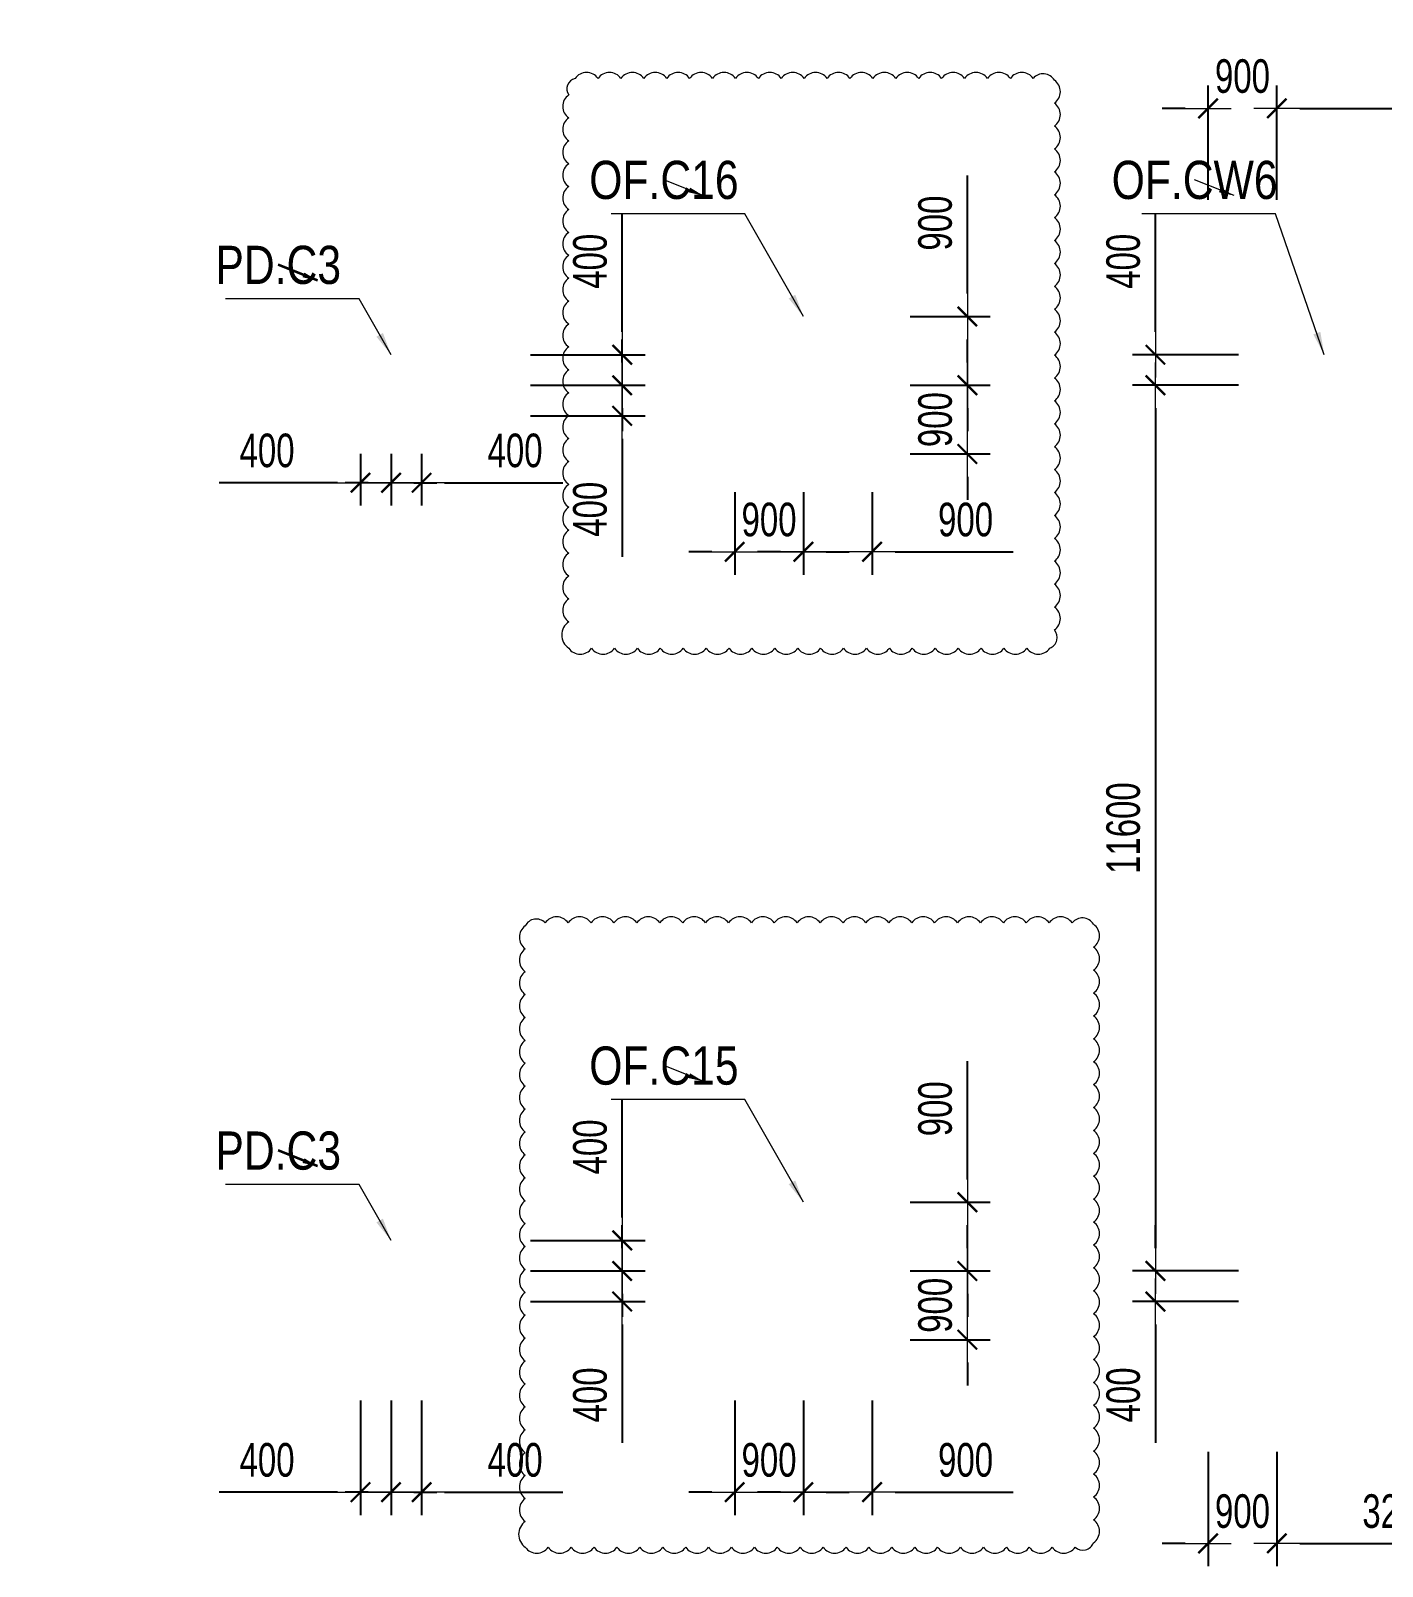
# Model space of a CAD drawing. Header units: millimetres. Extents: x -259680 to 286077, y 2206 to 90611.
# Drawn here: x 21281 to 38981, y 48332 to 68444 of the extents above; entities that cross this region are included whole.
import ezdxf
from ezdxf.enums import TextEntityAlignment as Align

# ---------------------------------------------------------------- set-up
doc = ezdxf.new("R2010")
doc.units = ezdxf.units.MM
doc.layers.get('0').update_dxf_attribs({"lineweight": 20})
doc.layers.get('Defpoints').update_dxf_attribs({"color": 151, "lineweight": 9})
for name, color, linetype, lineweight in [('$0$C1', 20, 'Continuous', 35), ('$1$NDC_S_ANNO', 7, 'Continuous', 20), ('$1$NDC_S_DIM', 1, 'Continuous', 15), ('$1$NDC_S_VN TEXT', 7, 'Continuous', 20), ('NDC_S_DIM', 1, 'Continuous', 15)]:
    doc.layers.add(name, color=color, linetype=linetype, lineweight=lineweight)
doc.styles.add('$1$NDC_DIM', font='', dxfattribs={"width": 0.75})
doc.styles.add('$2$ARIAL', font='arial.ttf', dxfattribs={"width": 0.8})
doc.styles.add('NDC_DIM', font='', dxfattribs={"width": 0.75})
doc.styles.get('$1$NDC_DIM').set_extended_font_data('Dotum')
doc.styles.get('NDC_DIM').set_extended_font_data('Dotum')
doc.dimstyles.new('$0$NDC_dim_150', dxfattribs={"dimscale": 150, "dimtxt": 2.2, "dimasz": 1.5, "dimexe": 1.5, "dimexo": 2.5, "dimgap": 1, "dimtad": 1, "dimdec": 0, "dimzin": 0, "dimdsep": 46, "dimtxsty": '$1$NDC_DIM', "dimblk": '$1$DIMMARK', "dimcen": 0.09, "dimdle": 1.2, "dimclrd": 1, "dimclre": 1, "dimclrt": 3, "dimadec": 0, "dimazin": 0, "dimtfac": 1, "dimtdec": 0, "dimtix": 1, "dimtofl": 0, "dimtmove": 0, "dimatfit": 3, "dimfxl": 0, "dimtolj": 1, "dimtzin": 0, "dimarcsym": 0})
doc.dimstyles.new('$1$NDC_dim_iso', dxfattribs={"dimtxt": 2.2, "dimasz": 1, "dimexe": 1.5, "dimexo": 2.5, "dimgap": 1, "dimtad": 1, "dimdec": 0, "dimzin": 0, "dimdsep": 46, "dimtxsty": '$1$NDC_DIM', "dimblk": '$1$DIMMARK', "dimcen": 0.09, "dimdle": 1.2, "dimclrd": 1, "dimclre": 1, "dimclrt": 3, "dimadec": 0, "dimazin": 0, "dimtfac": 1, "dimtdec": 0, "dimtix": 1, "dimtofl": 0, "dimtmove": 0, "dimatfit": 3, "dimfxl": 0, "dimtolj": 1, "dimtzin": 0, "dimarcsym": 0})
doc.dimstyles.new('NDC_dim_200', dxfattribs={"dimscale": 200, "dimtxt": 2.2, "dimasz": 1.5, "dimexe": 1.5, "dimexo": 2.5, "dimgap": 1, "dimtad": 1, "dimdec": 0, "dimzin": 0, "dimdsep": 46, "dimtxsty": 'NDC_DIM', "dimblk": 'DIMMARK', "dimcen": 0.09, "dimdle": 1.2, "dimclrd": 1, "dimclre": 1, "dimclrt": 3, "dimadec": 0, "dimazin": 0, "dimtfac": 1, "dimtdec": 0, "dimtix": 1, "dimtofl": 0, "dimtmove": 0, "dimatfit": 3, "dimfxl": 0, "dimtolj": 1, "dimtzin": 0, "dimarcsym": 0})

# ---------------------------------------------------------------- blocks, each defined once
blk = doc.blocks.new('$1$DIMMARK')
at = {"layer": '$1$NDC_S_DIM', "color": 1}
blk.add_line((-1.5, 0), (1, 0), dxfattribs=at)
at = {"layer": '$1$NDC_S_DIM', "color": 2, "const_width": 0.1}
blk.add_lwpolyline([(-0.424, -0.424), (0.424, 0.424)], dxfattribs=at)
blk = doc.blocks.new('DIMMARK')
at = {"layer": 'NDC_S_DIM', "color": 1}
blk.add_line((-1.5, 0), (1, 0), dxfattribs=at)
at = {"layer": 'NDC_S_DIM', "color": 2, "const_width": 0.1}
blk.add_lwpolyline([(-0.424, -0.424), (0.424, 0.424)], dxfattribs=at)
blk = doc.blocks.new('*D1315')
at = {"layer": 'Defpoints', "color": 0, "ltscale": 100, "transparency": 16777216}
for p in [(26000, 63400), (26400, 63400), (26400, 62524)]:
    blk.add_point(p, dxfattribs=at)
at = {"layer": 'NDC_S_DIM', "color": 1, "lineweight": -2, "ltscale": 100, "transparency": 16777216}
for p, q in [((26000, 62900), (26000, 62224)), ((26400, 62900), (26400, 62224)), ((25700, 62524), (25400, 62524)), ((26700, 62524), (28249, 62524))]:
    blk.add_line(p, q, dxfattribs=at)
at = {"layer": 'NDC_S_DIM', "color": 1, "lineweight": -2, "ltscale": 100, "transparency": 16777216, "xscale": 300, "yscale": 300, "zscale": 300}
blk.add_blockref('DIMMARK', (26000, 62524), dxfattribs=at)
at = {"layer": 'NDC_S_DIM', "color": 1, "lineweight": -2, "ltscale": 100, "transparency": 16777216, "xscale": 300, "yscale": 300, "zscale": 300, "rotation": 180}
blk.add_blockref('DIMMARK', (26400, 62524), dxfattribs=at)
at = {"layer": 'NDC_S_DIM', "color": 3, "ltscale": 100, "transparency": 16777216, "insert": (27624, 62944), "char_height": 440, "attachment_point": 5, "style": 'NDC_DIM'}
blk.add_mtext('\\A1;400', dxfattribs=at)
blk = doc.blocks.new('*D1316')
at = {"layer": 'Defpoints', "color": 0, "ltscale": 100, "transparency": 16777216}
for p in [(25600, 63400), (26000, 63400), (26000, 62524)]:
    blk.add_point(p, dxfattribs=at)
at = {"layer": 'NDC_S_DIM', "color": 1, "lineweight": -2, "ltscale": 100, "transparency": 16777216}
for p, q in [((25600, 62900), (25600, 62224)), ((26000, 62900), (26000, 62224)), ((25300, 62524), (23751, 62524)), ((26300, 62524), (26600, 62524))]:
    blk.add_line(p, q, dxfattribs=at)
at = {"layer": 'NDC_S_DIM', "color": 1, "lineweight": -2, "ltscale": 100, "transparency": 16777216, "xscale": 300, "yscale": 300, "zscale": 300}
blk.add_blockref('DIMMARK', (25600, 62524), dxfattribs=at)
at = {"layer": 'NDC_S_DIM', "color": 1, "lineweight": -2, "ltscale": 100, "transparency": 16777216, "xscale": 300, "yscale": 300, "zscale": 300, "rotation": 180}
blk.add_blockref('DIMMARK', (26000, 62524), dxfattribs=at)
at = {"layer": 'NDC_S_DIM', "color": 3, "ltscale": 100, "transparency": 16777216, "insert": (24376, 62944), "char_height": 440, "attachment_point": 5, "style": 'NDC_DIM'}
blk.add_mtext('\\A1;400', dxfattribs=at)
blk = doc.blocks.new('*D1317')
at = {"layer": 'Defpoints', "color": 0, "ltscale": 100, "transparency": 16777216}
for p in [(26400, 64200), (29027, 64200), (26400, 63800)]:
    blk.add_point(p, dxfattribs=at)
at = {"layer": 'NDC_S_DIM', "color": 1, "lineweight": -2, "ltscale": 100, "transparency": 16777216}
for p, q in [((29027, 64500), (29027, 66049)), ((27827, 64200), (29327, 64200)), ((27827, 63800), (29327, 63800)), ((29027, 63500), (29027, 63200))]:
    blk.add_line(p, q, dxfattribs=at)
at = {"layer": 'NDC_S_DIM', "color": 1, "lineweight": -2, "ltscale": 100, "transparency": 16777216, "xscale": 300, "yscale": 300, "zscale": 300}
for p, rotation in [((29027, 64200), 270), ((29027, 63800), 90)]:
    blk.add_blockref('DIMMARK', p, dxfattribs=dict(at, rotation=rotation))
at = {"layer": 'NDC_S_DIM', "color": 3, "ltscale": 100, "transparency": 16777216, "insert": (28607, 65424), "char_height": 440, "attachment_point": 5, "rotation": 90, "style": 'NDC_DIM'}
blk.add_mtext('\\A1;400', dxfattribs=at)
blk = doc.blocks.new('*D1318')
at = {"layer": 'Defpoints', "color": 0, "ltscale": 100, "transparency": 16777216}
for p in [(26400, 63800), (29027, 63800), (26400, 63400)]:
    blk.add_point(p, dxfattribs=at)
at = {"layer": 'NDC_S_DIM', "color": 1, "lineweight": -2, "ltscale": 100, "transparency": 16777216}
for p, q in [((29027, 64100), (29027, 64400)), ((27827, 63800), (29327, 63800)), ((27827, 63400), (29327, 63400)), ((29027, 63100), (29027, 61551))]:
    blk.add_line(p, q, dxfattribs=at)
at = {"layer": 'NDC_S_DIM', "color": 1, "lineweight": -2, "ltscale": 100, "transparency": 16777216, "xscale": 300, "yscale": 300, "zscale": 300}
for p, rotation in [((29027, 63800), 270), ((29027, 63400), 90)]:
    blk.add_blockref('DIMMARK', p, dxfattribs=dict(at, rotation=rotation))
at = {"layer": 'NDC_S_DIM', "color": 3, "ltscale": 100, "transparency": 16777216, "insert": (28607, 62176), "char_height": 440, "attachment_point": 5, "rotation": 90, "style": 'NDC_DIM'}
blk.add_mtext('\\A1;400', dxfattribs=at)
blk = doc.blocks.new('*D1325')
at = {"layer": 'Defpoints', "color": 0, "ltscale": 100, "transparency": 16777216}
for p in [(26000, 51800), (26400, 51800), (26400, 49303)]:
    blk.add_point(p, dxfattribs=at)
at = {"layer": 'NDC_S_DIM', "color": 1, "lineweight": -2, "ltscale": 100, "transparency": 16777216}
for p, q in [((26000, 50503), (26000, 49003)), ((26400, 50503), (26400, 49003)), ((25700, 49303), (25400, 49303)), ((26700, 49303), (28249, 49303))]:
    blk.add_line(p, q, dxfattribs=at)
at = {"layer": 'NDC_S_DIM', "color": 1, "lineweight": -2, "ltscale": 100, "transparency": 16777216, "xscale": 300, "yscale": 300, "zscale": 300}
blk.add_blockref('DIMMARK', (26000, 49303), dxfattribs=at)
at = {"layer": 'NDC_S_DIM', "color": 1, "lineweight": -2, "ltscale": 100, "transparency": 16777216, "xscale": 300, "yscale": 300, "zscale": 300, "rotation": 180}
blk.add_blockref('DIMMARK', (26400, 49303), dxfattribs=at)
at = {"layer": 'NDC_S_DIM', "color": 3, "ltscale": 100, "transparency": 16777216, "insert": (27624, 49723), "char_height": 440, "attachment_point": 5, "style": 'NDC_DIM'}
blk.add_mtext('\\A1;400', dxfattribs=at)
blk = doc.blocks.new('*D1326')
at = {"layer": 'Defpoints', "color": 0, "ltscale": 100, "transparency": 16777216}
for p in [(25600, 51800), (26000, 51800), (26000, 49303)]:
    blk.add_point(p, dxfattribs=at)
at = {"layer": 'NDC_S_DIM', "color": 1, "lineweight": -2, "ltscale": 100, "transparency": 16777216}
for p, q in [((25600, 50503), (25600, 49003)), ((26000, 50503), (26000, 49003)), ((25300, 49303), (23751, 49303)), ((26300, 49303), (26600, 49303))]:
    blk.add_line(p, q, dxfattribs=at)
at = {"layer": 'NDC_S_DIM', "color": 1, "lineweight": -2, "ltscale": 100, "transparency": 16777216, "xscale": 300, "yscale": 300, "zscale": 300}
blk.add_blockref('DIMMARK', (25600, 49303), dxfattribs=at)
at = {"layer": 'NDC_S_DIM', "color": 1, "lineweight": -2, "ltscale": 100, "transparency": 16777216, "xscale": 300, "yscale": 300, "zscale": 300, "rotation": 180}
blk.add_blockref('DIMMARK', (26000, 49303), dxfattribs=at)
at = {"layer": 'NDC_S_DIM', "color": 3, "ltscale": 100, "transparency": 16777216, "insert": (24376, 49723), "char_height": 440, "attachment_point": 5, "style": 'NDC_DIM'}
blk.add_mtext('\\A1;400', dxfattribs=at)
blk = doc.blocks.new('*D1327')
at = {"layer": 'Defpoints', "color": 0, "ltscale": 100, "transparency": 16777216}
for p in [(26400, 52600), (29027, 52600), (26400, 52200)]:
    blk.add_point(p, dxfattribs=at)
at = {"layer": 'NDC_S_DIM', "color": 1, "lineweight": -2, "ltscale": 100, "transparency": 16777216}
for p, q in [((29027, 52900), (29027, 54449)), ((27827, 52600), (29327, 52600)), ((27827, 52200), (29327, 52200)), ((29027, 51900), (29027, 51600))]:
    blk.add_line(p, q, dxfattribs=at)
at = {"layer": 'NDC_S_DIM', "color": 1, "lineweight": -2, "ltscale": 100, "transparency": 16777216, "xscale": 300, "yscale": 300, "zscale": 300}
for p, rotation in [((29027, 52600), 270), ((29027, 52200), 90)]:
    blk.add_blockref('DIMMARK', p, dxfattribs=dict(at, rotation=rotation))
at = {"layer": 'NDC_S_DIM', "color": 3, "ltscale": 100, "transparency": 16777216, "insert": (28607, 53824), "char_height": 440, "attachment_point": 5, "rotation": 90, "style": 'NDC_DIM'}
blk.add_mtext('\\A1;400', dxfattribs=at)
blk = doc.blocks.new('*D1328')
at = {"layer": 'Defpoints', "color": 0, "ltscale": 100, "transparency": 16777216}
for p in [(26400, 52200), (29027, 52200), (26400, 51800)]:
    blk.add_point(p, dxfattribs=at)
at = {"layer": 'NDC_S_DIM', "color": 1, "lineweight": -2, "ltscale": 100, "transparency": 16777216}
for p, q in [((29027, 52500), (29027, 52800)), ((27827, 52200), (29327, 52200)), ((27827, 51800), (29327, 51800)), ((29027, 51500), (29027, 49951))]:
    blk.add_line(p, q, dxfattribs=at)
at = {"layer": 'NDC_S_DIM', "color": 1, "lineweight": -2, "ltscale": 100, "transparency": 16777216, "xscale": 300, "yscale": 300, "zscale": 300}
for p, rotation in [((29027, 52200), 270), ((29027, 51800), 90)]:
    blk.add_blockref('DIMMARK', p, dxfattribs=dict(at, rotation=rotation))
at = {"layer": 'NDC_S_DIM', "color": 3, "ltscale": 100, "transparency": 16777216, "insert": (28607, 50576), "char_height": 440, "attachment_point": 5, "rotation": 90, "style": 'NDC_DIM'}
blk.add_mtext('\\A1;400', dxfattribs=at)
blk = doc.blocks.new('*D1423')
at = {"layer": 'Defpoints', "color": 0, "ltscale": 100, "transparency": 16777216}
for p in [(30500, 62900), (31400, 62900), (31400, 61619)]:
    blk.add_point(p, dxfattribs=at)
at = {"layer": 'NDC_S_DIM', "color": 1, "lineweight": -2, "ltscale": 100, "transparency": 16777216}
for p, q in [((30500, 62400), (30500, 61319)), ((31400, 62400), (31400, 61319)), ((30200, 61619), (29900, 61619)), ((31700, 61619), (32000, 61619))]:
    blk.add_line(p, q, dxfattribs=at)
at = {"layer": 'NDC_S_DIM', "color": 1, "lineweight": -2, "ltscale": 100, "transparency": 16777216, "xscale": 300, "yscale": 300, "zscale": 300}
blk.add_blockref('DIMMARK', (30500, 61619), dxfattribs=at)
at = {"layer": 'NDC_S_DIM', "color": 1, "lineweight": -2, "ltscale": 100, "transparency": 16777216, "xscale": 300, "yscale": 300, "zscale": 300, "rotation": 180}
blk.add_blockref('DIMMARK', (31400, 61619), dxfattribs=at)
at = {"layer": 'NDC_S_DIM', "color": 3, "ltscale": 100, "transparency": 16777216, "insert": (30950, 62039), "char_height": 440, "attachment_point": 5, "style": 'NDC_DIM'}
blk.add_mtext('\\A1;900', dxfattribs=at)
blk = doc.blocks.new('*D1424')
at = {"layer": 'Defpoints', "color": 0, "ltscale": 100, "transparency": 16777216}
for p in [(31400, 62900), (32300, 62900), (32300, 61619)]:
    blk.add_point(p, dxfattribs=at)
at = {"layer": 'NDC_S_DIM', "color": 1, "lineweight": -2, "ltscale": 100, "transparency": 16777216}
for p, q in [((31400, 62400), (31400, 61319)), ((32300, 62400), (32300, 61319)), ((31100, 61619), (30800, 61619)), ((32600, 61619), (34149, 61619))]:
    blk.add_line(p, q, dxfattribs=at)
at = {"layer": 'NDC_S_DIM', "color": 1, "lineweight": -2, "ltscale": 100, "transparency": 16777216, "xscale": 300, "yscale": 300, "zscale": 300}
blk.add_blockref('DIMMARK', (31400, 61619), dxfattribs=at)
at = {"layer": 'NDC_S_DIM', "color": 1, "lineweight": -2, "ltscale": 100, "transparency": 16777216, "xscale": 300, "yscale": 300, "zscale": 300, "rotation": 180}
blk.add_blockref('DIMMARK', (32300, 61619), dxfattribs=at)
at = {"layer": 'NDC_S_DIM', "color": 3, "ltscale": 100, "transparency": 16777216, "insert": (33524, 62039), "char_height": 440, "attachment_point": 5, "style": 'NDC_DIM'}
blk.add_mtext('\\A1;900', dxfattribs=at)
blk = doc.blocks.new('*D1425')
at = {"layer": 'Defpoints', "color": 0, "ltscale": 100, "transparency": 16777216}
for p in [(32300, 64700), (33547, 64700), (32300, 63800)]:
    blk.add_point(p, dxfattribs=at)
at = {"layer": 'NDC_S_DIM', "color": 1, "lineweight": -2, "ltscale": 100, "transparency": 16777216}
for p, q in [((33547, 65000), (33547, 66549)), ((32800, 64700), (33847, 64700)), ((32800, 63800), (33847, 63800)), ((33547, 63500), (33547, 63200))]:
    blk.add_line(p, q, dxfattribs=at)
at = {"layer": 'NDC_S_DIM', "color": 1, "lineweight": -2, "ltscale": 100, "transparency": 16777216, "xscale": 300, "yscale": 300, "zscale": 300}
for p, rotation in [((33547, 64700), 270), ((33547, 63800), 90)]:
    blk.add_blockref('DIMMARK', p, dxfattribs=dict(at, rotation=rotation))
at = {"layer": 'NDC_S_DIM', "color": 3, "ltscale": 100, "transparency": 16777216, "insert": (33127, 65924), "char_height": 440, "attachment_point": 5, "rotation": 90, "style": 'NDC_DIM'}
blk.add_mtext('\\A1;900', dxfattribs=at)
blk = doc.blocks.new('*D1426')
at = {"layer": 'Defpoints', "color": 0, "ltscale": 100, "transparency": 16777216}
for p in [(32300, 63800), (32300, 62900), (33547, 62900)]:
    blk.add_point(p, dxfattribs=at)
at = {"layer": 'NDC_S_DIM', "color": 1, "lineweight": -2, "ltscale": 100, "transparency": 16777216}
for p, q in [((33547, 64100), (33547, 64400)), ((32800, 63800), (33847, 63800)), ((32800, 62900), (33847, 62900)), ((33547, 62600), (33547, 62300))]:
    blk.add_line(p, q, dxfattribs=at)
at = {"layer": 'NDC_S_DIM', "color": 1, "lineweight": -2, "ltscale": 100, "transparency": 16777216, "xscale": 300, "yscale": 300, "zscale": 300}
for p, rotation in [((33547, 63800), 270), ((33547, 62900), 90)]:
    blk.add_blockref('DIMMARK', p, dxfattribs=dict(at, rotation=rotation))
at = {"layer": 'NDC_S_DIM', "color": 3, "ltscale": 100, "transparency": 16777216, "insert": (33127, 63350), "char_height": 440, "attachment_point": 5, "rotation": 90, "style": 'NDC_DIM'}
blk.add_mtext('\\A1;900', dxfattribs=at)
blk = doc.blocks.new('*D1431')
at = {"layer": 'Defpoints', "color": 0, "ltscale": 100, "transparency": 16777216}
for p in [(30500, 51300), (31400, 51300), (31400, 49303)]:
    blk.add_point(p, dxfattribs=at)
at = {"layer": 'NDC_S_DIM', "color": 1, "lineweight": -2, "ltscale": 100, "transparency": 16777216}
for p, q in [((30500, 50503), (30500, 49003)), ((31400, 50503), (31400, 49003)), ((30200, 49303), (29900, 49303)), ((31700, 49303), (32000, 49303))]:
    blk.add_line(p, q, dxfattribs=at)
at = {"layer": 'NDC_S_DIM', "color": 1, "lineweight": -2, "ltscale": 100, "transparency": 16777216, "xscale": 300, "yscale": 300, "zscale": 300}
blk.add_blockref('DIMMARK', (30500, 49303), dxfattribs=at)
at = {"layer": 'NDC_S_DIM', "color": 1, "lineweight": -2, "ltscale": 100, "transparency": 16777216, "xscale": 300, "yscale": 300, "zscale": 300, "rotation": 180}
blk.add_blockref('DIMMARK', (31400, 49303), dxfattribs=at)
at = {"layer": 'NDC_S_DIM', "color": 3, "ltscale": 100, "transparency": 16777216, "insert": (30950, 49723), "char_height": 440, "attachment_point": 5, "style": 'NDC_DIM'}
blk.add_mtext('\\A1;900', dxfattribs=at)
blk = doc.blocks.new('*D1432')
at = {"layer": 'Defpoints', "color": 0, "ltscale": 100, "transparency": 16777216}
for p in [(31400, 51300), (32300, 51300), (32300, 49303)]:
    blk.add_point(p, dxfattribs=at)
at = {"layer": 'NDC_S_DIM', "color": 1, "lineweight": -2, "ltscale": 100, "transparency": 16777216}
for p, q in [((31400, 50503), (31400, 49003)), ((32300, 50503), (32300, 49003)), ((31100, 49303), (30800, 49303)), ((32600, 49303), (34149, 49303))]:
    blk.add_line(p, q, dxfattribs=at)
at = {"layer": 'NDC_S_DIM', "color": 1, "lineweight": -2, "ltscale": 100, "transparency": 16777216, "xscale": 300, "yscale": 300, "zscale": 300}
blk.add_blockref('DIMMARK', (31400, 49303), dxfattribs=at)
at = {"layer": 'NDC_S_DIM', "color": 1, "lineweight": -2, "ltscale": 100, "transparency": 16777216, "xscale": 300, "yscale": 300, "zscale": 300, "rotation": 180}
blk.add_blockref('DIMMARK', (32300, 49303), dxfattribs=at)
at = {"layer": 'NDC_S_DIM', "color": 3, "ltscale": 100, "transparency": 16777216, "insert": (33524, 49723), "char_height": 440, "attachment_point": 5, "style": 'NDC_DIM'}
blk.add_mtext('\\A1;900', dxfattribs=at)
blk = doc.blocks.new('*D1433')
at = {"layer": 'Defpoints', "color": 0, "ltscale": 100, "transparency": 16777216}
for p in [(32300, 52200), (32300, 51300), (33547, 51300)]:
    blk.add_point(p, dxfattribs=at)
at = {"layer": 'NDC_S_DIM', "color": 1, "lineweight": -2, "ltscale": 100, "transparency": 16777216}
for p, q in [((33547, 52500), (33547, 52800)), ((32800, 52200), (33847, 52200)), ((32800, 51300), (33847, 51300)), ((33547, 51000), (33547, 50700))]:
    blk.add_line(p, q, dxfattribs=at)
at = {"layer": 'NDC_S_DIM', "color": 1, "lineweight": -2, "ltscale": 100, "transparency": 16777216, "xscale": 300, "yscale": 300, "zscale": 300}
for p, rotation in [((33547, 52200), 270), ((33547, 51300), 90)]:
    blk.add_blockref('DIMMARK', p, dxfattribs=dict(at, rotation=rotation))
at = {"layer": 'NDC_S_DIM', "color": 3, "ltscale": 100, "transparency": 16777216, "insert": (33127, 51750), "char_height": 440, "attachment_point": 5, "rotation": 90, "style": 'NDC_DIM'}
blk.add_mtext('\\A1;900', dxfattribs=at)
blk = doc.blocks.new('*D1434')
at = {"layer": 'Defpoints', "color": 0, "ltscale": 100, "transparency": 16777216}
for p in [(32300, 53100), (33547, 53100), (32300, 52200)]:
    blk.add_point(p, dxfattribs=at)
at = {"layer": 'NDC_S_DIM', "color": 1, "lineweight": -2, "ltscale": 100, "transparency": 16777216}
for p, q in [((33547, 53400), (33547, 54949)), ((32800, 53100), (33847, 53100)), ((32800, 52200), (33847, 52200)), ((33547, 51900), (33547, 51600))]:
    blk.add_line(p, q, dxfattribs=at)
at = {"layer": 'NDC_S_DIM', "color": 1, "lineweight": -2, "ltscale": 100, "transparency": 16777216, "xscale": 300, "yscale": 300, "zscale": 300}
for p, rotation in [((33547, 53100), 270), ((33547, 52200), 90)]:
    blk.add_blockref('DIMMARK', p, dxfattribs=dict(at, rotation=rotation))
at = {"layer": 'NDC_S_DIM', "color": 3, "ltscale": 100, "transparency": 16777216, "insert": (33127, 54324), "char_height": 440, "attachment_point": 5, "rotation": 90, "style": 'NDC_DIM'}
blk.add_mtext('\\A1;900', dxfattribs=at)
blk = doc.blocks.new('*D1951')
at = {"layer": 'Defpoints', "color": 0, "ltscale": 100, "transparency": 16777216}
for p in [(36700, 51800), (37600, 51800), (37600, 48632)]:
    blk.add_point(p, dxfattribs=at)
at = {"layer": 'NDC_S_DIM', "color": 1, "lineweight": -2, "ltscale": 100, "transparency": 16777216}
for p, q in [((36700, 49832), (36700, 48332)), ((37600, 49832), (37600, 48332)), ((36400, 48632), (36100, 48632)), ((37900, 48632), (38200, 48632))]:
    blk.add_line(p, q, dxfattribs=at)
at = {"layer": 'NDC_S_DIM', "color": 1, "lineweight": -2, "ltscale": 100, "transparency": 16777216, "xscale": 300, "yscale": 300, "zscale": 300}
blk.add_blockref('DIMMARK', (36700, 48632), dxfattribs=at)
at = {"layer": 'NDC_S_DIM', "color": 1, "lineweight": -2, "ltscale": 100, "transparency": 16777216, "xscale": 300, "yscale": 300, "zscale": 300, "rotation": 180}
blk.add_blockref('DIMMARK', (37600, 48632), dxfattribs=at)
at = {"layer": 'NDC_S_DIM', "color": 3, "ltscale": 100, "transparency": 16777216, "insert": (37150, 49052), "char_height": 440, "attachment_point": 5, "style": 'NDC_DIM'}
blk.add_mtext('\\A1;900', dxfattribs=at)
blk = doc.blocks.new('*D1966')
at = {"layer": 'Defpoints', "color": 0, "ltscale": 100, "transparency": 16777216}
for p in [(37600, 67427), (36700, 64200), (37600, 64200)]:
    blk.add_point(p, dxfattribs=at)
at = {"layer": 'NDC_S_DIM', "color": 1, "lineweight": -2, "ltscale": 100, "transparency": 16777216}
for p, q in [((36700, 66227), (36700, 67727)), ((37600, 66227), (37600, 67727)), ((36400, 67427), (36100, 67427)), ((37900, 67427), (38200, 67427))]:
    blk.add_line(p, q, dxfattribs=at)
at = {"layer": 'NDC_S_DIM', "color": 1, "lineweight": -2, "ltscale": 100, "transparency": 16777216, "xscale": 300, "yscale": 300, "zscale": 300}
blk.add_blockref('DIMMARK', (36700, 67427), dxfattribs=at)
at = {"layer": 'NDC_S_DIM', "color": 1, "lineweight": -2, "ltscale": 100, "transparency": 16777216, "xscale": 300, "yscale": 300, "zscale": 300, "rotation": 180}
blk.add_blockref('DIMMARK', (37600, 67427), dxfattribs=at)
at = {"layer": 'NDC_S_DIM', "color": 3, "ltscale": 100, "transparency": 16777216, "insert": (37150, 67847), "char_height": 440, "attachment_point": 5, "style": 'NDC_DIM'}
blk.add_mtext('\\A1;900', dxfattribs=at)
blk = doc.blocks.new('*D1967')
at = {"layer": 'Defpoints', "color": 0, "ltscale": 100, "transparency": 16777216}
for p in [(41800, 67427), (37600, 64200), (41800, 64200)]:
    blk.add_point(p, dxfattribs=at)
at = {"layer": 'NDC_S_DIM', "color": 1, "lineweight": -2, "ltscale": 100, "transparency": 16777216}
for p, q in [((37600, 66227), (37600, 67727)), ((41800, 66227), (41800, 67727)), ((37900, 67427), (41500, 67427))]:
    blk.add_line(p, q, dxfattribs=at)
at = {"layer": 'NDC_S_DIM', "color": 1, "lineweight": -2, "ltscale": 100, "transparency": 16777216, "xscale": 300, "yscale": 300, "zscale": 300, "rotation": 180}
blk.add_blockref('DIMMARK', (37600, 67427), dxfattribs=at)
at = {"layer": 'NDC_S_DIM', "color": 1, "lineweight": -2, "ltscale": 100, "transparency": 16777216, "xscale": 300, "yscale": 300, "zscale": 300}
blk.add_blockref('DIMMARK', (41800, 67427), dxfattribs=at)
at = {"layer": 'NDC_S_DIM', "color": 3, "ltscale": 100, "transparency": 16777216, "insert": (39700, 67847), "char_height": 440, "attachment_point": 5, "style": 'NDC_DIM'}
blk.add_mtext('\\A1;4200', dxfattribs=at)
blk = doc.blocks.new('*D2018')
at = {"layer": 'Defpoints', "color": 0, "ltscale": 100, "transparency": 16777216}
for p in [(36010, 64200), (37600, 64200), (37600, 63800)]:
    blk.add_point(p, dxfattribs=at)
at = {"layer": 'NDC_S_DIM', "color": 1, "lineweight": -2, "ltscale": 100, "transparency": 16777216}
for p, q in [((36010, 64500), (36010, 66049)), ((37100, 64200), (35710, 64200)), ((37100, 63800), (35710, 63800)), ((36010, 63500), (36010, 63200))]:
    blk.add_line(p, q, dxfattribs=at)
at = {"layer": 'NDC_S_DIM', "color": 1, "lineweight": -2, "ltscale": 100, "transparency": 16777216, "xscale": 300, "yscale": 300, "zscale": 300}
for p, rotation in [((36010, 64200), 270), ((36010, 63800), 90)]:
    blk.add_blockref('DIMMARK', p, dxfattribs=dict(at, rotation=rotation))
at = {"layer": 'NDC_S_DIM', "color": 3, "ltscale": 100, "transparency": 16777216, "insert": (35590, 65424), "char_height": 440, "attachment_point": 5, "rotation": 90, "style": 'NDC_DIM'}
blk.add_mtext('\\A1;400', dxfattribs=at)
blk = doc.blocks.new('*D2019')
at = {"layer": 'Defpoints', "color": 0, "ltscale": 100, "transparency": 16777216}
for p in [(37600, 63800), (36010, 52200), (37600, 52200)]:
    blk.add_point(p, dxfattribs=at)
at = {"layer": 'NDC_S_DIM', "color": 1, "lineweight": -2, "ltscale": 100, "transparency": 16777216}
for p, q in [((37100, 63800), (35710, 63800)), ((36010, 63500), (36010, 52500)), ((37100, 52200), (35710, 52200))]:
    blk.add_line(p, q, dxfattribs=at)
at = {"layer": 'NDC_S_DIM', "color": 1, "lineweight": -2, "ltscale": 100, "transparency": 16777216, "xscale": 300, "yscale": 300, "zscale": 300}
for p, rotation in [((36010, 63800), 90), ((36010, 52200), 270)]:
    blk.add_blockref('DIMMARK', p, dxfattribs=dict(at, rotation=rotation))
at = {"layer": 'NDC_S_DIM', "color": 3, "ltscale": 100, "transparency": 16777216, "insert": (35590, 58000), "char_height": 440, "attachment_point": 5, "rotation": 90, "style": 'NDC_DIM'}
blk.add_mtext('\\A1;11600', dxfattribs=at)
blk = doc.blocks.new('*D2020')
at = {"layer": 'Defpoints', "color": 0, "ltscale": 100, "transparency": 16777216}
for p in [(37600, 52200), (36010, 51800), (37600, 51800)]:
    blk.add_point(p, dxfattribs=at)
at = {"layer": 'NDC_S_DIM', "color": 1, "lineweight": -2, "ltscale": 100, "transparency": 16777216}
for p, q in [((36010, 52500), (36010, 52800)), ((37100, 52200), (35710, 52200)), ((37100, 51800), (35710, 51800)), ((36010, 51500), (36010, 49951))]:
    blk.add_line(p, q, dxfattribs=at)
at = {"layer": 'NDC_S_DIM', "color": 1, "lineweight": -2, "ltscale": 100, "transparency": 16777216, "xscale": 300, "yscale": 300, "zscale": 300}
for p, rotation in [((36010, 52200), 270), ((36010, 51800), 90)]:
    blk.add_blockref('DIMMARK', p, dxfattribs=dict(at, rotation=rotation))
at = {"layer": 'NDC_S_DIM', "color": 3, "ltscale": 100, "transparency": 16777216, "insert": (35590, 50576), "char_height": 440, "attachment_point": 5, "rotation": 90, "style": 'NDC_DIM'}
blk.add_mtext('\\A1;400', dxfattribs=at)
blk = doc.blocks.new('*D2075')
at = {"layer": 'Defpoints', "color": 0, "ltscale": 100, "transparency": 16777216}
for p in [(37600, 51800), (40800, 51800), (40800, 48632)]:
    blk.add_point(p, dxfattribs=at)
at = {"layer": 'NDC_S_DIM', "color": 1, "lineweight": -2, "ltscale": 100, "transparency": 16777216}
for p, q in [((37600, 49832), (37600, 48332)), ((40800, 49832), (40800, 48332)), ((37900, 48632), (40500, 48632))]:
    blk.add_line(p, q, dxfattribs=at)
at = {"layer": 'NDC_S_DIM', "color": 1, "lineweight": -2, "ltscale": 100, "transparency": 16777216, "xscale": 300, "yscale": 300, "zscale": 300, "rotation": 180}
blk.add_blockref('DIMMARK', (37600, 48632), dxfattribs=at)
at = {"layer": 'NDC_S_DIM', "color": 1, "lineweight": -2, "ltscale": 100, "transparency": 16777216, "xscale": 300, "yscale": 300, "zscale": 300}
blk.add_blockref('DIMMARK', (40800, 48632), dxfattribs=at)
at = {"layer": 'NDC_S_DIM', "color": 3, "ltscale": 100, "transparency": 16777216, "insert": (39200, 49052), "char_height": 440, "attachment_point": 5, "style": 'NDC_DIM'}
blk.add_mtext('\\A1;3200', dxfattribs=at)
blk = doc.blocks.new('*U212')
at = {"layer": '$1$NDC_S_ANNO', "ltscale": 0.8, "style": '$2$ARIAL', "width": 0.8}
blk.add_attdef('TEN', text='', height=2.5, dxfattribs=at).set_placement((-2.58, 1.03), align=Align.MIDDLE_CENTER)
at = {"layer": '$1$NDC_S_ANNO', "ltscale": 0.8, "style": '$2$ARIAL', "width": 0.8, "flags": 1}
blk.add_attdef('CHU_THICH', text='', height=2.5, dxfattribs=at).set_placement((0, 0), align=Align.MIDDLE_CENTER)
at = {"layer": 'Defpoints'}
blk.add_leader([(0, 0), (-2.58, 1.03)], dimstyle='$1$NDC_dim_iso', override={"dimgap": 0.625, "dimtad": 0}, dxfattribs=at)
blk = doc.blocks.new('$0$co t check')
at = {"layer": '$0$C1', "xscale": 200, "yscale": 200, "zscale": 200}
for p in [(22998, 65171), (22998, 53571)]:
    blk.add_blockref('*U212', p, dxfattribs=at).add_auto_attribs({'TEN': 'PD.C3'})
at = {"layer": '$1$NDC_S_VN TEXT', "xscale": 200, "yscale": 200, "zscale": 200}
for p, values in [((28049, 66284), {'TEN': 'OF.C16'}), ((28049, 54684), {'TEN': 'OF.C15'})]:
    blk.add_blockref('*U212', p, dxfattribs=at).add_auto_attribs(values)
at = {"layer": '$1$NDC_S_VN TEXT', "color": 2, "true_color": 0xf1eb1f, "xscale": 200, "yscale": 200, "zscale": 200}
blk.add_blockref('*U212', (34999, 66284), dxfattribs=at).add_auto_attribs({'TEN': 'OF.CW6'})
at = {"layer": '$0$C1'}
for points in [[(23959, 64200), (23542, 64932), (21793, 64932)], [(23959, 52600), (23542, 53332), (21793, 53332)]]:
    blk.add_leader(points, dimstyle='$0$NDC_dim_150', override={"dimasz": 2, "dimgap": 1, "dimtad": 0}, dxfattribs=at)
for points in [[(29359, 64700), (28593, 66045), (26843, 66045)], [(36181, 64200), (35543, 66045), (33793, 66045)], [(29359, 53100), (28593, 54445), (26843, 54445)]]:
    blk.add_leader(points, dimstyle='$0$NDC_dim_150', override={"dimasz": 2, "dimgap": 1, "dimtad": 0})

msp = doc.modelspace()

# ---------------------------------------------------------------- hatches: boundary and pattern name
at = {"layer": 'NDC_S_DIM', "ltscale": 100}
h = msp.add_hatch(dxfattribs=at)
h.set_pattern_fill('CROSS', color=256, scale=50)
h.paths.add_polyline_path([(87300, 89500), (87300, 71950), (63350, 71950), (63350, 66800), (44500, 66800), (44500, 64200), (3550, 64200), (3550, 89500)], flags=17)
h.paths.add_polyline_path([(87300, 89500), (87300, 71950), (63350, 71950), (63350, 66800), (44500, 66800), (44500, 64200), (3550, 64200), (3550, 89500)], flags=17)

# ---------------------------------------------------------------- linework, layer by layer
at = {"layer": 'NDC_S_DIM'}
for points in [[(28326.2, 60356.3, 0.5205671), (28626.2, 60356.3, 0.5205671), (28926.2, 60356.3, 0.5205671), (29226.2, 60356.3, 0.5205671), (29526.2, 60356.3, 0.5205671), (29826.2, 60356.3, 0.5205671), (30126.2, 60356.3, 0.5205671), (30426.2, 60356.3, 0.5205671), (30726.2, 60356.3, 0.5205671), (31026.2, 60356.3, 0.5205671), (31326.2, 60356.3, 0.5205671), (31626.2, 60356.3, 0.5205671), (31926.2, 60356.3, 0.5205671), (32226.2, 60356.3, 0.5205671), (32526.2, 60356.3, 0.5205671), (32826.2, 60356.3, 0.5205671), (33126.2, 60356.3, 0.5205671), (33426.2, 60356.3, 0.5205671), (33726.2, 60356.3, 0.5205671), (34026.2, 60356.3, 0.5205671), (34326.2, 60356.3, 0.5205671), (34626.2, 60356.3, 0.5205671), (34687.2, 60595.3, 0.5205671), (34687.2, 60895.3, 0.5205671), (34687.2, 61195.3, 0.5205671), (34687.2, 61495.3, 0.5205671), (34687.2, 61795.3, 0.5205671), (34687.2, 62095.3, 0.5205671), (34687.2, 62395.3, 0.5205671), (34687.2, 62695.3, 0.5205671), (34687.2, 62995.3, 0.5205671), (34687.2, 63295.3, 0.5205671), (34687.2, 63595.3, 0.5205671), (34687.2, 63895.3, 0.5205671), (34687.2, 64195.3, 0.5205671), (34687.2, 64495.3, 0.5205671), (34687.2, 64795.3, 0.5205671), (34687.2, 65095.3, 0.5205671), (34687.2, 65395.3, 0.5205671), (34687.2, 65695.3, 0.5205671), (34687.2, 65995.3, 0.5205671), (34687.2, 66295.3, 0.5205671), (34687.2, 66595.3, 0.5205671), (34687.2, 66895.3, 0.5205671), (34687.2, 67195.3, 0.5205671), (34687.2, 67495.3, 0.5205671), (34687.2, 67795.3, 0.5205671), (34410.2, 67818.3, 0.5205671), (34110.2, 67818.3, 0.5205671), (33810.2, 67818.3, 0.5205671), (33510.2, 67818.3, 0.5205671), (33210.2, 67818.3, 0.5205671), (32910.2, 67818.3, 0.5205671), (32610.2, 67818.3, 0.5205671), (32310.2, 67818.3, 0.5205671), (32010.2, 67818.3, 0.5205671), (31710.2, 67818.3, 0.5205671), (31410.2, 67818.3, 0.5205671), (31110.2, 67818.3, 0.5205671), (30810.2, 67818.3, 0.5205671), (30510.2, 67818.3, 0.5205671), (30210.2, 67818.3, 0.5205671), (29910.2, 67818.3, 0.5205671), (29610.2, 67818.3, 0.5205671), (29310.2, 67818.3, 0.5205671), (29010.2, 67818.3, 0.5205671), (28710.2, 67818.3, 0.5205671), (28410.2, 67818.3, 0.5205671), (28326.2, 67602.3, 0.5205671), (28326.2, 67302.3, 0.5205671), (28326.2, 67002.3, 0.5205671), (28326.2, 66702.3, 0.5205671), (28326.2, 66402.3, 0.5205671), (28326.2, 66102.3, 0.5205671), (28326.2, 65802.3, 0.5205671), (28326.2, 65502.3, 0.5205671), (28326.2, 65202.3, 0.5205671), (28326.2, 64902.3, 0.5205671), (28326.2, 64602.3, 0.5205671), (28326.2, 64302.3, 0.5205671), (28326.2, 64002.3, 0.5205671), (28326.2, 63702.3, 0.5205671), (28326.2, 63402.3, 0.5205671), (28326.2, 63102.3, 0.5205671), (28326.2, 62802.3, 0.5205671), (28326.2, 62502.3, 0.5205671), (28326.2, 62202.3, 0.5205671), (28326.2, 61902.3, 0.5205671), (28326.2, 61602.3, 0.5205671), (28326.2, 61302.3, 0.5205671), (28326.2, 61002.3, 0.5205671), (28326.2, 60702.3, 0.5205671)], [(27758.3, 48581.9, 0.5205671), (28058.3, 48581.9, 0.5205671), (28358.3, 48581.9, 0.5205671), (28658.3, 48581.9, 0.5205671), (28958.3, 48581.9, 0.5205671), (29258.3, 48581.9, 0.5205671), (29558.3, 48581.9, 0.5205671), (29858.3, 48581.9, 0.5205671), (30158.3, 48581.9, 0.5205671), (30458.3, 48581.9, 0.5205671), (30758.3, 48581.9, 0.5205671), (31058.3, 48581.9, 0.5205671), (31358.3, 48581.9, 0.5205671), (31658.3, 48581.9, 0.5205671), (31958.3, 48581.9, 0.5205671), (32258.3, 48581.9, 0.5205671), (32558.3, 48581.9, 0.5205671), (32858.3, 48581.9, 0.5205671), (33158.3, 48581.9, 0.5205671), (33458.3, 48581.9, 0.5205671), (33758.3, 48581.9, 0.5205671), (34058.3, 48581.9, 0.5205671), (34358.3, 48581.9, 0.5205671), (34658.3, 48581.9, 0.5205671), (34958.3, 48581.9, 0.5205671), (35200, 48640.2, 0.5205671), (35200, 48940.2, 0.5205671), (35200, 49240.2, 0.5205671), (35200, 49540.2, 0.5205671), (35200, 49840.2, 0.5205671), (35200, 50140.2, 0.5205671), (35200, 50440.2, 0.5205671), (35200, 50740.2, 0.5205671), (35200, 51040.2, 0.5205671), (35200, 51340.2, 0.5205671), (35200, 51640.2, 0.5205671), (35200, 51940.2, 0.5205671), (35200, 52240.2, 0.5205671), (35200, 52540.2, 0.5205671), (35200, 52840.2, 0.5205671), (35200, 53140.2, 0.5205671), (35200, 53440.2, 0.5205671), (35200, 53740.2, 0.5205671), (35200, 54040.2, 0.5205671), (35200, 54340.2, 0.5205671), (35200, 54640.2, 0.5205671), (35200, 54940.2, 0.5205671), (35200, 55240.2, 0.5205671), (35200, 55540.2, 0.5205671), (35200, 55840.2, 0.5205671), (35200, 56140.2, 0.5205671), (35200, 56440.2, 0.5205671), (35200, 56740.2, 0.5205671), (34919, 56759.2, 0.5205671), (34619, 56759.2, 0.5205671), (34319, 56759.2, 0.5205671), (34019, 56759.2, 0.5205671), (33719, 56759.2, 0.5205671), (33419, 56759.2, 0.5205671), (33119, 56759.2, 0.5205671), (32819, 56759.2, 0.5205671), (32519, 56759.2, 0.5205671), (32219, 56759.2, 0.5205671), (31919, 56759.2, 0.5205671), (31619, 56759.2, 0.5205671), (31319, 56759.2, 0.5205671), (31019, 56759.2, 0.5205671), (30719, 56759.2, 0.5205671), (30419, 56759.2, 0.5205671), (30119, 56759.2, 0.5205671), (29819, 56759.2, 0.5205671), (29519, 56759.2, 0.5205671), (29219, 56759.2, 0.5205671), (28919, 56759.2, 0.5205671), (28619, 56759.2, 0.5205671), (28319, 56759.2, 0.5205671), (28019, 56759.2, 0.5205671), (27758.3, 56719.9, 0.5205671), (27758.3, 56419.9, 0.5205671), (27758.3, 56119.9, 0.5205671), (27758.3, 55819.9, 0.5205671), (27758.3, 55519.9, 0.5205671), (27758.3, 55219.9, 0.5205671), (27758.3, 54919.9, 0.5205671), (27758.3, 54619.9, 0.5205671), (27758.3, 54319.9, 0.5205671), (27758.3, 54019.9, 0.5205671), (27758.3, 53719.9, 0.5205671), (27758.3, 53419.9, 0.5205671), (27758.3, 53119.9, 0.5205671), (27758.3, 52819.9, 0.5205671), (27758.3, 52519.9, 0.5205671), (27758.3, 52219.9, 0.5205671), (27758.3, 51919.9, 0.5205671), (27758.3, 51619.9, 0.5205671), (27758.3, 51319.9, 0.5205671), (27758.3, 51019.9, 0.5205671), (27758.3, 50719.9, 0.5205671), (27758.3, 50419.9, 0.5205671), (27758.3, 50119.9, 0.5205671), (27758.3, 49819.9, 0.5205671), (27758.3, 49519.9, 0.5205671), (27758.3, 49219.9, 0.5205671), (27758.3, 48919.9, 0.5205671)]]:
    msp.add_lwpolyline(points, format="xyb", close=True, dxfattribs=at)

# ---------------------------------------------------------------- block references
at = {"layer": '$1$NDC_S_DIM'}
msp.add_blockref('$0$co t check', (2040.6, 0), dxfattribs=at)

# ---------------------------------------------------------------- dimensions: what is measured, and where the dimension line sits
at = {"layer": 'NDC_S_DIM', "ltscale": 100}
for base, p1, p2, picture, middle in [((37600, 67427.5), (36700, 64200), (37600, 64200), '*D1966', (37150, 67847.5)), ((31400, 61618.6), (30500, 62900), (31400, 62900), '*D1423', (30950, 62038.6)), ((37600, 48632), (36700, 51800), (37600, 51800), '*D1951', (37150, 49052)), ((40800, 48632), (37600, 51800), (40800, 51800), '*D2075', (39200, 49052)), ((31400, 49303.1), (30500, 51300), (31400, 51300), '*D1431', (30950, 49723.1))]:
    dim = msp.add_linear_dim(base=base, p1=p1, p2=p2, dimstyle='NDC_dim_200', dxfattribs=at)
    dim.commit()
    dim.dimension.update_dxf_attribs({"geometry": picture, "text_midpoint": middle})
dim = msp.add_linear_dim(base=(41800, 67427.5), p1=(37600, 64200), p2=(41800, 64200), dimstyle='NDC_dim_200', override={"dimtmove": 1}, dxfattribs=at)
dim.commit()
dim.dimension.update_dxf_attribs({"geometry": '*D1967', "text_midpoint": (39700, 67847.5)})
for base, p1, p2, angle, picture, middle in [((33546.6, 64700), (32300, 63800), (32300, 64700), 90, '*D1425', (33546.6, 65924.3)), ((29026.7, 64200), (26400, 63800), (26400, 64200), 90, '*D1317', (29026.7, 65424.3)), ((36010, 64200), (37600, 63800), (37600, 64200), 90, '*D2018', (36010, 65424.3)), ((29026.7, 63800), (26400, 63400), (26400, 63800), 90, '*D1318', (29026.7, 62175.7)), ((33546.6, 53100), (32300, 52200), (32300, 53100), 270, '*D1434', (33546.6, 54324.3)), ((29026.7, 52600), (26400, 52200), (26400, 52600), 90, '*D1327', (29026.7, 53824.3)), ((29026.7, 52200), (26400, 51800), (26400, 52200), 90, '*D1328', (29026.7, 50575.7)), ((36010, 51800), (37600, 52200), (37600, 51800), 90, '*D2020', (36010, 50575.7))]:
    dim = msp.add_linear_dim(base=base, p1=p1, p2=p2, angle=angle, dimstyle='NDC_dim_200', dxfattribs=at)
    dim.commit()
    dim.dimension.update_dxf_attribs({"geometry": picture, "text_midpoint": middle, "dimtype": 160})
for base, p1, p2, picture, middle in [((33546.6, 62900), (32300, 63800), (32300, 62900), '*D1426', (33126.6, 63350)), ((36010, 52200), (37600, 63800), (37600, 52200), '*D2019', (35590, 58000)), ((33546.6, 51300), (32300, 52200), (32300, 51300), '*D1433', (33126.6, 51750))]:
    dim = msp.add_linear_dim(base=base, p1=p1, p2=p2, angle=90, dimstyle='NDC_dim_200', dxfattribs=at)
    dim.commit()
    dim.dimension.update_dxf_attribs({"geometry": picture, "text_midpoint": middle})
for base, p1, p2, picture, middle in [((26000, 62524.4), (25600, 63400), (26000, 63400), '*D1316', (24375.7, 62524.4)), ((26400, 62524.4), (26000, 63400), (26400, 63400), '*D1315', (27624.3, 62524.4)), ((32300, 61618.6), (31400, 62900), (32300, 62900), '*D1424', (33524.3, 61618.6)), ((26000, 49303.1), (25600, 51800), (26000, 51800), '*D1326', (24375.7, 49303.1)), ((26400, 49303.1), (26000, 51800), (26400, 51800), '*D1325', (27624.3, 49303.1)), ((32300, 49303.1), (31400, 51300), (32300, 51300), '*D1432', (33524.3, 49303.1))]:
    dim = msp.add_linear_dim(base=base, p1=p1, p2=p2, dimstyle='NDC_dim_200', dxfattribs=at)
    dim.commit()
    dim.dimension.update_dxf_attribs({"geometry": picture, "text_midpoint": middle, "dimtype": 160})

doc.saveas('drawing.dxf')
